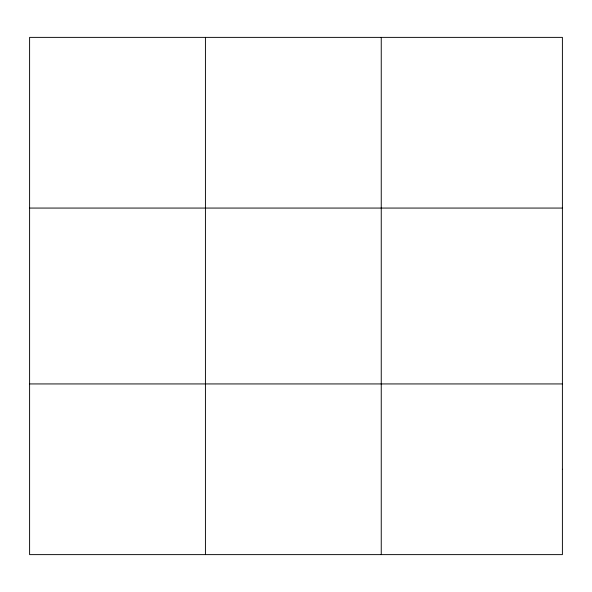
<?xml version="1.0" encoding="UTF-8"?>
<svg xmlns="http://www.w3.org/2000/svg" width="592" height="592" viewBox="0 0 592 592"><rect width="100%" height="100%" fill="white"/><g stroke="black" fill="none" stroke-linecap="round" stroke-linejoin="round"><path stroke-width="0.89" d="M205.424 554.623L205.424 37.377M381.248 554.623L381.248 37.377M29.6 208.066L562.4 208.066M29.6 383.934L562.4 383.934M562.4 469.278L562.4 554.623L29.6 554.623L29.6 37.377L562.4 37.377L562.4 469.278"/></g></svg>
